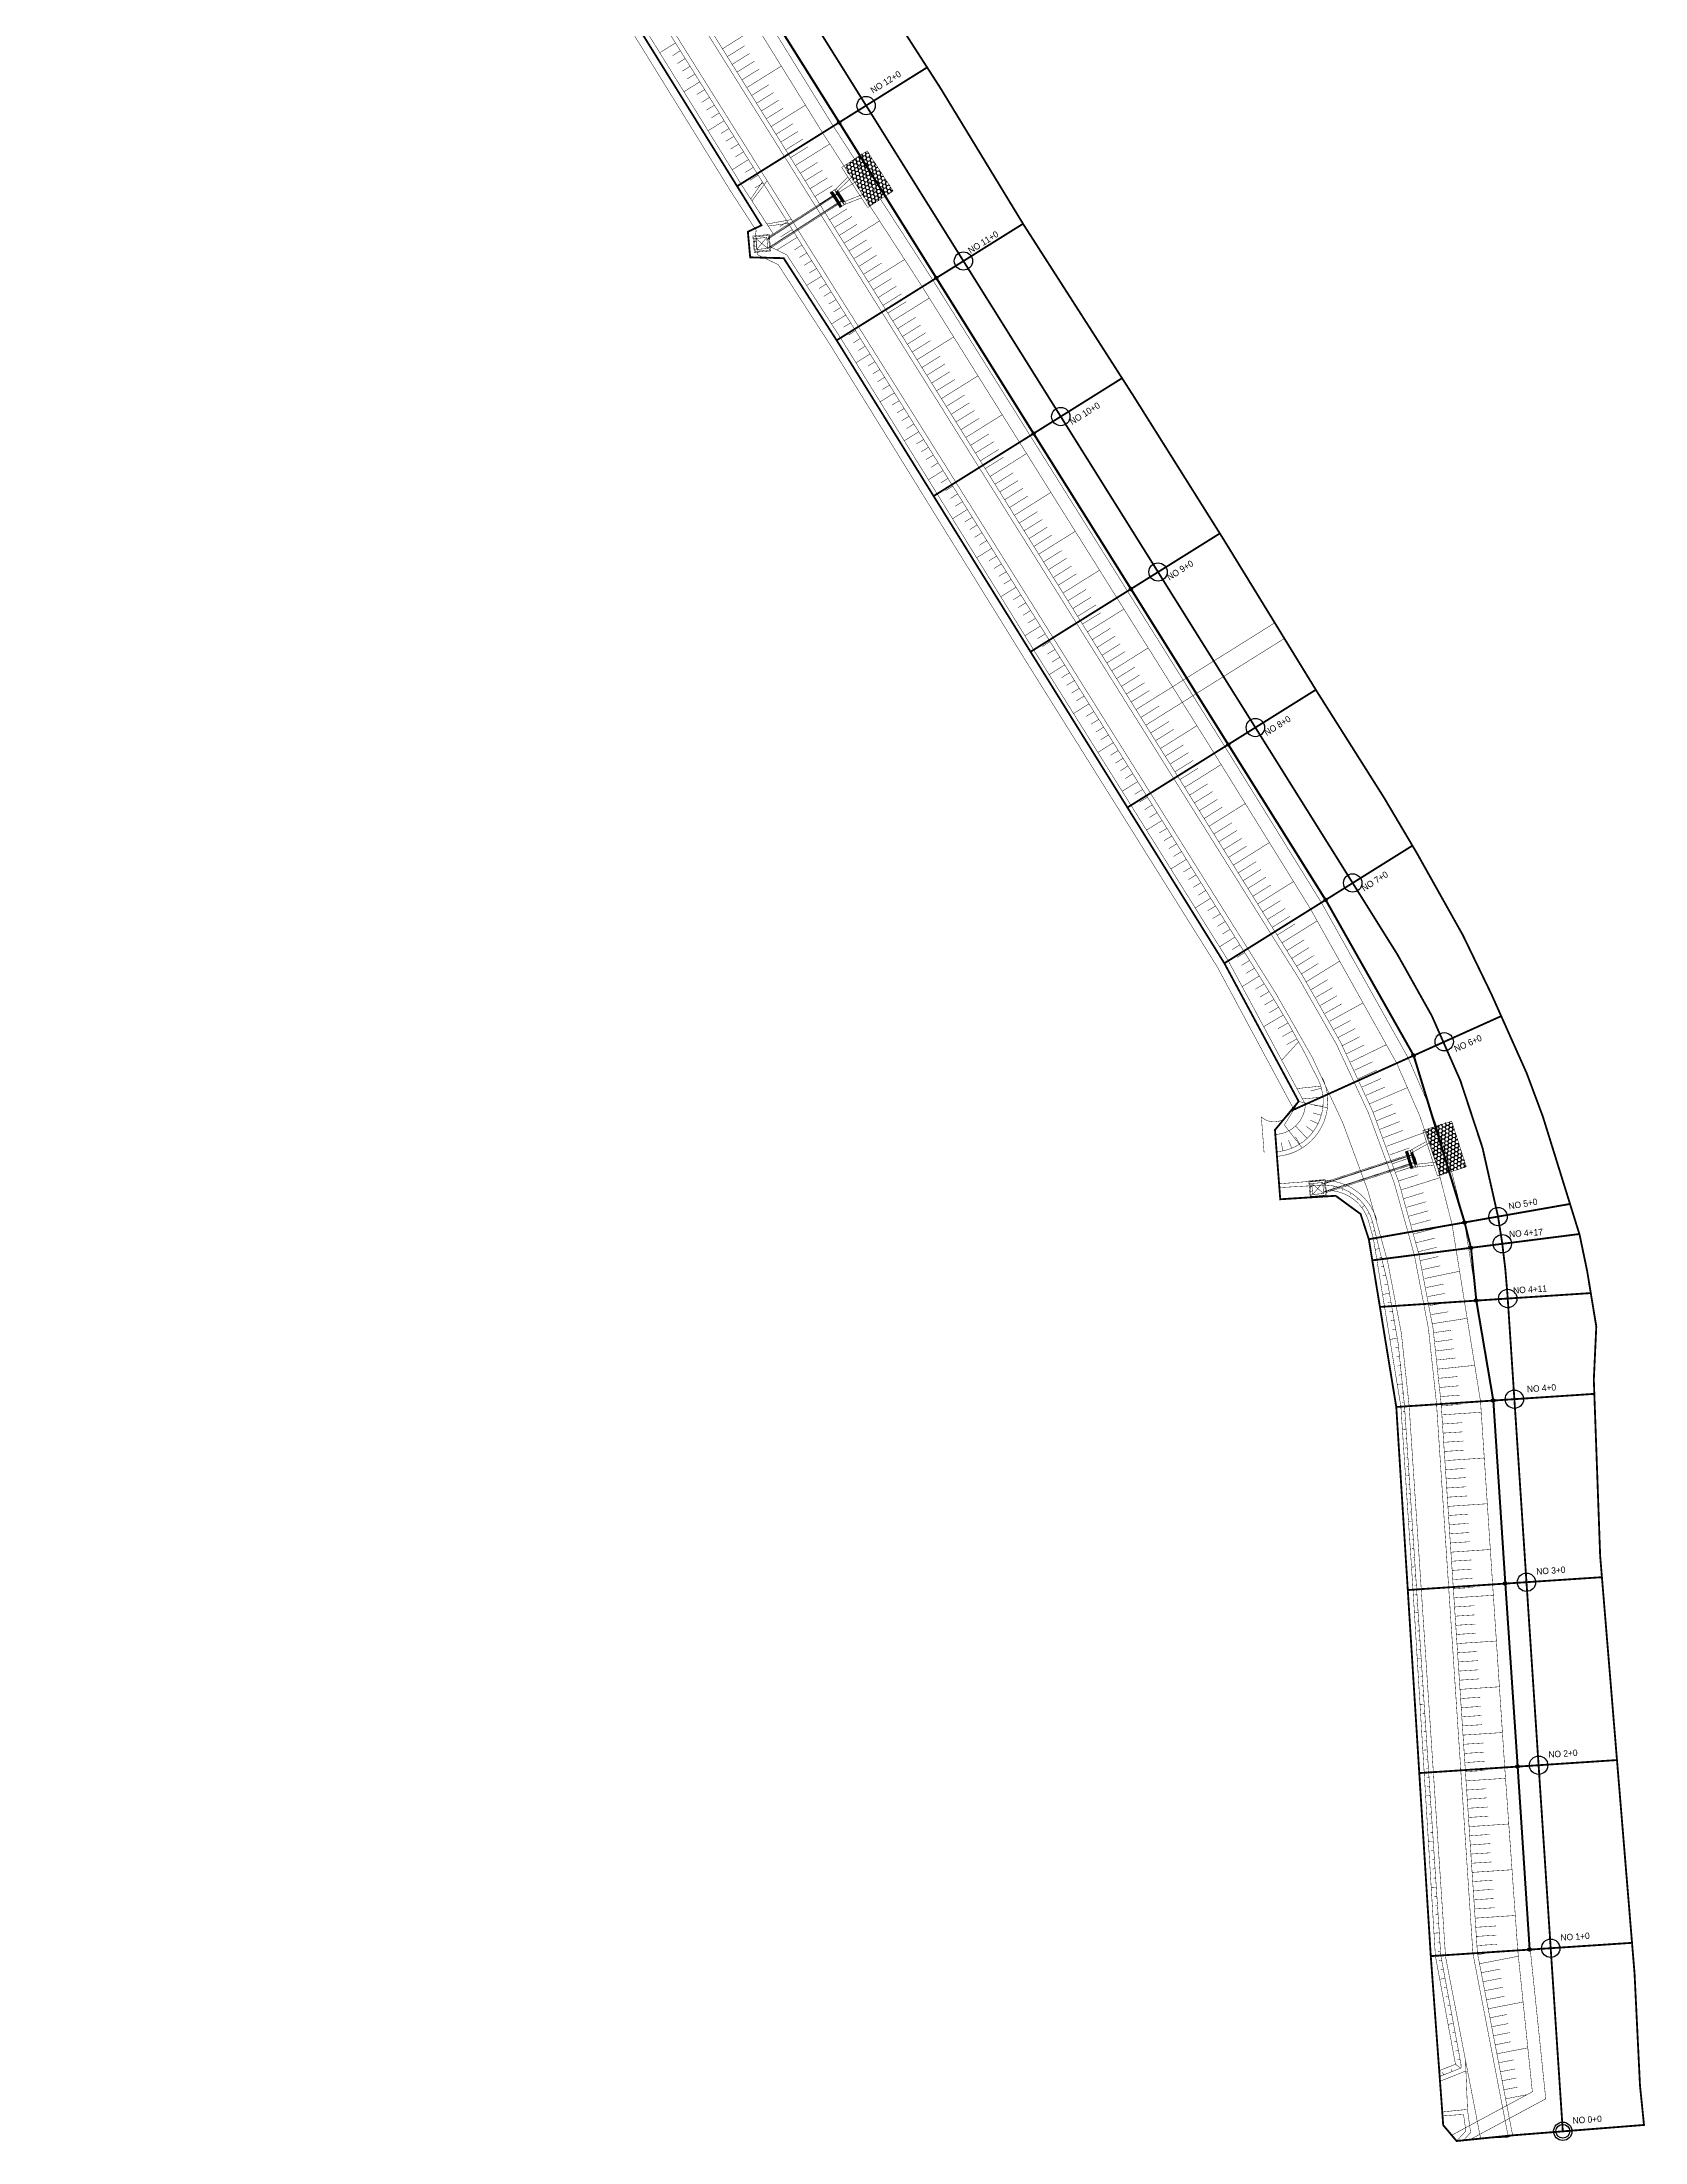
# Model space of a CAD drawing. Header units: millimetres. Extents: x -254 to 217267, y -7 to 401794.
# Drawn here: x 217091.9 to 217266.6, y 400835.2 to 401064.2 of the extents above; entities that cross this region are included whole.
import ezdxf
from ezdxf.enums import TextEntityAlignment as Align

# ---------------------------------------------------------------- set-up
doc = ezdxf.new("R2010")
doc.units = ezdxf.units.MM
doc.header["$PDMODE"] = 2
doc.header["$PDSIZE"] = 0.1
doc.linetypes.add('D_HIDDEN', pattern=[0.35, 0.2, -0.15])
doc.linetypes.add('HIDDEN', pattern=[9.525, 6.35, -3.175])
for name, color, linetype in [('#측점', 1, 'Continuous'), ('#측점라인', 1, 'Continuous'), ('0-DEGN-바닥보호공', 183, 'Continuous'), ('0-DEGN-제방상단', 1, 'Continuous'), ('0-DEGN-제방하단', 6, 'Continuous'), ('1-DEGN-배수계획', 4, 'Continuous'), ('1-블록기초 측점', 4, 'Continuous'), ('CC-DEGN-흄관', 3, 'Continuous'), ('CE-SLOP-FILL', 11, 'Continuous'), ('CS-CONC-MAJR', 5, 'Continuous')]:
    doc.layers.add(name, color=color, linetype=linetype)
doc.layers.add('0-DEGN-포장선', color=254, linetype='Continuous', true_color=0xccc5e2)
doc.styles.get("Standard").update_dxf_attribs({"font": ''})
doc.styles.get('Standard').set_extended_font_data('Dotum')

# ---------------------------------------------------------------- blocks, each defined once
blk = doc.blocks.new('lblock')
at = {"color": 3, "lineweight": 100}
for p, q in [((-1.24, 0.24), (-1.39, 0.24)), ((-1.24, 0.39), (-1.24, 0.09))]:
    blk.add_line(p, q, dxfattribs=at)
blk.add_circle((-1.24, 0.24), 0.15, dxfattribs=at)
blk = doc.blocks.new('leftblock')
at = {"lineweight": 100}
blk.add_blockref('lblock', (1.24, -0.24), dxfattribs=at)

msp = doc.modelspace()

# ---------------------------------------------------------------- hatches: boundary and pattern name
at = {"layer": '0-DEGN-바닥보호공', "transparency": 33554687}
h = msp.add_hatch(dxfattribs=at)
h.set_pattern_fill('HONEY', color=256, scale=2, angle=71.7643)
h.set_pattern_definition([(71.76430638, (-244565.09643, 267788.2597), (-0.08828531693, 0.42391709427), [0.25, -0.5]), (191.76430638, (-244565.09643, 267788.2597), (-0.32298031427, -0.28841587438), [0.25, -0.5]), (131.76430638, (-244565.09643, 267788.2597), (-0.4112656312, 0.13550121989), [-0.5, 0.25])])
h.paths.add_polyline_path([(217182.11, 401046.27), (217184.63, 401047.9), (217181.8, 401052.28), (217179.28, 401050.65)])
h = msp.add_hatch(dxfattribs=at)
h.set_pattern_fill('HONEY', color=256, scale=2, angle=56.6987)
h.set_pattern_definition([(56.698674183, (-263269.2416, 392282.63035), (0.02493595808, 0.432294110525), [0.25, -0.5]), (176.698674183, (-263269.2416, 392282.63035), (-0.38684566066, -0.1945518821), [0.25, -0.5]), (116.698674183, (-263269.2416, 392282.63035), (-0.36190970258, 0.23774222843), [-0.5, 0.25])])
h.paths.add_polyline_path([(217244.26, 400940.6), (217247.11, 400941.51), (217245.52, 400946.48), (217242.66, 400945.56)])
at = {"layer": 'CS-CONC-MAJR'}
h = msp.add_hatch(dxfattribs=at)
h.set_pattern_fill('ANSI31', color=161, scale=0.2, angle=77.8908)
h.set_pattern_definition([(122.8908, (217179.47155, 401046.510982), (-0.02099267, -0.013576), [])])
h.paths.add_polyline_path([(217177.99, 401047.88), (217177.82, 401047.77), (217178.42, 401046.85), (217178.88, 401046.13), (217179.05, 401046.24), (217178.59, 401046.96)])
h.paths.add_polyline_path([(217178.59, 401047.93), (217178.42, 401047.77), (217179.13, 401046.68), (217179.34, 401046.76)])
h = msp.add_hatch(dxfattribs=at)
h.set_pattern_fill('ANSI31', color=161, scale=0.2, angle=62.8252)
h.set_pattern_definition([(107.8252, (217241.769092, 400941.510095), (-0.02379987, -0.00765285), [])])
h.paths.add_polyline_path([(217240.7, 400943.21), (217240.51, 400943.15), (217240.84, 400942.11), (217241.1, 400941.3), (217241.29, 400941.36), (217241.03, 400942.17)])
h.paths.add_polyline_path([(217241.28, 400943.11), (217241.08, 400943), (217241.48, 400941.76), (217241.71, 400941.78)])

# ---------------------------------------------------------------- linework, layer by layer
at = {"layer": '#측점라인', "color": 2, "linetype": 'Continuous', "lineweight": 30, "const_width": 0.2, "flags": 128}
for points in [[(217250.57, 400936.08, 0.096633), (217239.59, 400964.68), (217128.65, 401142.01)], [(217252.35, 400916.17), (217251.6, 400927.53, 0.026935), (217250.57, 400936.08)]]:
    msp.add_lwpolyline(points, format="xyb", dxfattribs=at)
for points in [[(217169.18, 401091.21), (217189.8, 401059.12), (217198.83, 401044.28), (217210.77, 401025.66), (217220.62, 401009.98), (217230.83, 400993.33), (217238.18, 400981.7), (217241.73, 400975.7), (217246.73, 400966.78), (217249.84, 400960.35), (217253.7, 400951.7), (217255.46, 400946.97), (217259.46, 400934.1), (217260.28, 400930.16), (217261.28, 400924.09), (217261.01, 400918.29), (217261.7, 400899.1), (217265.45, 400853.54), (217266.04, 400841.36), (217266.48, 400837.03), (217252.16, 400835.9), (217250.89, 400835.77), (217246.05, 400835.28), (217244.59, 400837.01), (217244.41, 400839.54), (217244.41, 400839.54), (217244.41, 400839.54), (217244.41, 400839.54), (217243.24, 400855.41), (217239.48, 400915.3), (217236.49, 400933.59), (217235.59, 400936.36), (217232.87, 400938.35), (217226.83, 400937.97), (217226.3, 400944.92), (217226.26, 400945.54), (217228.84, 400948.64), (217220.73, 400963.72), (217178.48, 401031.63), (217172.7, 401040.59), (217169.05, 401040.68), (217168.8, 401043.47), (217170.28, 401044.17), (217111.92, 401137.98)], [(217167.62, 401048.43), (217188.34, 401061.39)], [(217178.48, 401031.63), (217198.79, 401044.34)], [(217189.05, 401014.65), (217209.58, 401027.5)], [(217199.61, 400997.67), (217220.25, 401010.58)], [(217210.18, 400980.69), (217230.71, 400993.53)], [(217220.74, 400963.71), (217241.24, 400976.53)], [(217227.98, 400947.6), (217250.91, 400957.94)], [(217236.48, 400933.61), (217258.42, 400937.46)], [(217236.86, 400931.31), (217259.44, 400934.18)], [(217237.69, 400926.23), (217260.68, 400927.74)], [(217239.48, 400915.32), (217261.06, 400916.75)], [(217257.63, 400836.33), (217252.35, 400916.17)], [(217240.73, 400895.36), (217261.9, 400896.76)], [(217241.98, 400875.4), (217263.54, 400876.82)], [(217243.24, 400855.44), (217265.18, 400856.89)]]:
    msp.add_lwpolyline(points, dxfattribs=at)
at = {"layer": '#측점라인', "color": 2, "linetype": 'Continuous', "lineweight": 30, "const_width": 0.05}
for points in [[(217152.8, 400920.61), (217152.8, 400920.61)], [(217256.88, 400836.29), (217258.38, 400836.39)]]:
    msp.add_lwpolyline(points, dxfattribs=at)
at = {"layer": '#측점라인', "color": 2, "linetype": 'Continuous', "lineweight": 30}
for centre in [(217181.69, 401057.23), (217192.3, 401040.28), (217202.91, 401023.32), (217213.51, 401006.37), (217224.12, 400989.41), (217234.73, 400972.46), (217244.7, 400955.14), (217250.57, 400936.08), (217251.03, 400933.12), (217251.63, 400927.15), (217252.35, 400916.17), (217253.67, 400896.21), (217254.99, 400876.26), (217256.31, 400856.3), (217257.63, 400836.34)]:
    msp.add_circle(centre, 1, dxfattribs=at)
at = {"layer": '#측점라인', "linetype": 'Continuous'}
msp.add_circle((217257.63, 400836.34), 0.75, dxfattribs=at)
at = {"lineweight": 50}
msp.add_lwpolyline([(217115.94, 401157.65), (217121.99, 401146.1), (217125.7, 401140.16), (217136.31, 401123.21), (217146.92, 401106.25), (217157.52, 401089.3), (217168.13, 401072.34), (217178.74, 401055.39), (217189.34, 401038.44), (217199.95, 401021.48), (217210.56, 401004.52), (217221.17, 400987.57), (217231.78, 400970.61), (217241.36, 400953.64), (217246.92, 400935.44), (217247.61, 400932.68), (217248.18, 400926.92), (217250.04, 400916.02), (217251.35, 400896.06), (217252.68, 400876.1), (217254, 400856.15)], dxfattribs=at)
at = {"layer": '0-DEGN-바닥보호공', "transparency": 33554687, "const_width": 0.05}
for points in [[(217182.11, 401046.27), (217184.63, 401047.9), (217181.8, 401052.28), (217179.28, 401050.65)], [(217244.26, 400940.6), (217247.11, 400941.51), (217245.52, 400946.48), (217242.66, 400945.56)]]:
    msp.add_lwpolyline(points, close=True, dxfattribs=at)
at = {"layer": '0-DEGN-제방상단', "color": 3, "ltscale": 0.1, "const_width": 0.05}
for points in [[(217099.97, 401175.15), (217107.79, 401156.94, 0.038414), (217109.18, 401154.29), (217229.35, 400962.2, -0.123891), (217244.36, 400915.75), (217248.32, 400855.8), (217252.16, 400835.9)], [(217091.88, 401171.95, -0.371621), (217098.34, 401168.81), (217104.11, 401155.36, 0.04194), (217106.01, 401151.81), (217225.96, 400960.07, -0.02693), (217230.96, 400951.03, -0.529054), (217226.43, 400943.15)], [(217226.73, 400939.24), (217231.18, 400939.5, -0.356059), (217236.89, 400935.52, -0.053105), (217240.37, 400915.49), (217244.33, 400855.51), (217246.53, 400843.66), (217246.55, 400843.25), (217244.21, 400842.32), (217244.25, 400841.8)]]:
    msp.add_lwpolyline(points, format="xyb", dxfattribs=at)
for points in [[(217169.11, 401047.04), (217170.39, 401048.91)], [(217173.21, 401044.39), (217171.02, 401044.09)], [(217228.84, 400955.16), (217226.99, 400953.13)], [(217228.65, 400950.04), (217231.25, 400950.31)], [(217244.47, 400838.45), (217244.52, 400838.02), (217246.81, 400838.18), (217247.06, 400836.37), (217246.07, 400835.3)]]:
    msp.add_lwpolyline(points, dxfattribs=at)
at = {"layer": '0-DEGN-제방상단', "color": 3, "linetype": 'Continuous', "const_width": 0.05}
for points in [[(217226.43, 400943.15), (217226.73, 400939.24)], [(217246.07, 400835.3), (217246.8, 400835.35), (217252.16, 400835.9)]]:
    msp.add_lwpolyline(points, dxfattribs=at)
at = {"layer": '0-DEGN-제방하단', "linetype": 'Continuous', "lineweight": 30, "const_width": 0.05}
for points in [[(217100.71, 401173.42), (217102.02, 401173.98, -0.30528), (217107.81, 401170.98), (217111.4, 401161.79), (217114.3, 401156.6), (217125.31, 401139.94), (217136.01, 401123.03), (217146.71, 401106.12), (217157.15, 401089.05), (217167.59, 401071.99), (217178.1, 401055), (217188.96, 401038.2), (217199.57, 401021.24), (217210.18, 401004.28), (217220.79, 400987.33), (217231.33, 400970.29), (217240.74, 400953.44, -0.061936), (217246.91, 400935.45), (217250.02, 400916.08), (217251.35, 400896.06), (217252.66, 400876.11), (217254.08, 400856.18), (217255.77, 400839.88), (217247.51, 400835.43)], [(217101.25, 401172.16), (217102.37, 401172.64, -0.288861), (217106.56, 401170.4), (217110.16, 401161.2), (217113.13, 401155.89), (217124.16, 401139.2), (217134.85, 401122.3), (217145.54, 401105.4), (217155.98, 401088.33), (217166.42, 401071.27), (217176.94, 401054.26), (217187.81, 401037.47), (217198.41, 401020.51), (217209.02, 401003.56), (217219.63, 400986.6), (217230.15, 400969.59), (217239.52, 400952.81, -0.061704), (217245.56, 400935.2), (217248.66, 400915.93), (217249.98, 400895.97), (217251.3, 400876.01), (217252.72, 400856.06), (217254.31, 400840.65), (217245.52, 400835.91)], [(217225.07, 400943.05), (217224.77, 400946.95, 0.582944), (217228.16, 400948.05), (217219.98, 400963.28), (217209.4, 400980.2), (217198.79, 400997.16), (217188.26, 401014.17), (217177.75, 401031.17), (217172.11, 401039.88), (217169.85, 401040.97), (217169.63, 401043.44), (217169.75, 401043.54), (217166.88, 401047.96), (217156.36, 401064.98)], [(217226.43, 400943.15), (217226.29, 400945.04, 0.391217), (217229.57, 400948.32), (217221.17, 400963.97), (217210.56, 400980.93), (217199.95, 400997.88), (217189.43, 401014.89), (217178.9, 401031.9), (217173.05, 401040.95), (217171.15, 401041.87), (217171.06, 401042.85), (217171.55, 401043.26), (217168.04, 401048.7), (217157.52, 401065.7)], [(217244.21, 400842.32), (217244.26, 400842.99), (217245.93, 400843.65), (217243.74, 400855.47), (217242.52, 400875.43), (217241.3, 400895.4), (217239.98, 400915.35), (217236.98, 400933.69, 0.003829), (217236.5, 400935.41, 0.351554), (217231.84, 400938.93), (217231.78, 400939.51)]]:
    msp.add_lwpolyline(points, format="xyb", dxfattribs=at)
at = {"layer": '0-DEGN-포장선', "const_width": 0.05, "flags": 128}
for points in [[(217099.58, 401174.79), (217107.33, 401156.74, 0.038414), (217108.75, 401154.02), (217228.93, 400961.93, -0.123891), (217243.86, 400915.72), (217247.83, 400855.74), (217251.69, 400835.69)], [(217096.7, 401173.89), (217104.57, 401155.56, 0.038414), (217106.21, 401152.43), (217226.39, 400960.34, -0.123891), (217240.87, 400915.52), (217244.85, 400855.36), (217248.67, 400835.54)], [(217231.41, 400951.25, -0.529054), (217226.47, 400942.65)], [(217226.7, 400939.66), (217231.15, 400940, -0.356059), (217237.37, 400935.66)]]:
    msp.add_lwpolyline(points, format="xyb", dxfattribs=at)
for points in [[(217173.55, 401044.8), (217170.88, 401044.31), (217169.25, 401046.83), (217170.9, 401049.04)], [(217231.98, 400947.94), (217228.84, 400948.63), (217227.28, 400946.07), (217229.21, 400943.57)], [(217247.07, 400842.92), (217244.25, 400841.8), (217244.47, 400838.45), (217247.24, 400838.73), (217247.25, 400838.62), (217247.58, 400836.21), (217246.8, 400835.35)], [(217246.82, 400842.82), (217244.25, 400841.8), (217244.47, 400838.45), (217246.99, 400838.7)], [(217247.02, 400844.1), (217247.07, 400842.92)], [(217247.24, 400838.73), (217247.07, 400842.92)]]:
    msp.add_lwpolyline(points, dxfattribs=at)
at = {"layer": '0-DEGN-포장선', "linetype": 'Continuous', "const_width": 0.05}
for points in [[(217226.7, 400939.66), (217226.47, 400942.65)], [(217226.7, 400939.66), (217226.47, 400942.65)], [(217251.69, 400835.69), (217248.67, 400835.54), (217246.8, 400835.35)], [(217251.93, 400835.78), (217251.68, 400835.73), (217248.42, 400835.51)]]:
    msp.add_lwpolyline(points, dxfattribs=at)
at = {"layer": '1-DEGN-배수계획', "linetype": 'D_HIDDEN', "const_width": 0.05}
for points in [[(217169.34, 401043.01), (217171.13, 401043.17), (217171.29, 401041.38), (217169.5, 401041.22)], [(217229.94, 400939.96), (217231.73, 400940.12), (217231.89, 400938.33), (217230.1, 400938.17)]]:
    msp.add_lwpolyline(points, close=True, dxfattribs=at)
at = {"layer": '1-DEGN-배수계획', "const_width": 0.05}
for points in [[(217169.45, 401042.92), (217171.04, 401043.06), (217171.18, 401041.47), (217169.59, 401041.33)], [(217169.66, 401042.74), (217170.86, 401042.85), (217170.97, 401041.65), (217169.77, 401041.54)], [(217230.05, 400939.87), (217231.64, 400940.01), (217231.78, 400938.42), (217230.19, 400938.28)], [(217230.26, 400939.69), (217231.46, 400939.79), (217231.56, 400938.6), (217230.37, 400938.49)]]:
    msp.add_lwpolyline(points, close=True, dxfattribs=at)
for points in [[(217169.66, 401042.74), (217169.46, 401042.72)], [(217169.69, 401042.44), (217169.49, 401042.42)], [(217169.74, 401041.84), (217169.55, 401041.82)], [(217169.77, 401041.54), (217169.57, 401041.52)], [(217169.66, 401042.74), (217170.97, 401041.65)], [(217170.86, 401042.85), (217169.77, 401041.54)], [(217230.26, 400939.69), (217230.06, 400939.67)], [(217230.29, 400939.39), (217230.09, 400939.37)], [(217230.34, 400938.79), (217230.14, 400938.77)], [(217230.37, 400938.49), (217230.17, 400938.48)], [(217230.26, 400939.69), (217231.56, 400938.6)], [(217231.46, 400939.79), (217230.37, 400938.49)]]:
    msp.add_lwpolyline(points, dxfattribs=at)
at = {"layer": '1-블록기초 측점'}
for p in [(217178.74, 401055.39), (217189.35, 401038.43), (217199.95, 401021.48), (217210.56, 401004.52), (217221.17, 400987.57), (217231.78, 400970.61), (217241.36, 400953.64), (217246.92, 400935.44), (217247.61, 400932.68), (217248.18, 400926.92), (217250.04, 400916.02), (217250.04, 400916.02), (217251.36, 400896.06), (217252.68, 400876.1), (217254, 400856.15)]:
    msp.add_point(p, dxfattribs=at)
at = {"layer": 'CC-DEGN-흄관', "ltscale": 0.5, "const_width": 0.05}
for points in [[(217178.71, 401047.74), (217170.87, 401042.67)], [(217179.22, 401046.95), (217170.99, 401041.63)], [(217178.05, 401047.42), (217171.05, 401042.9)], [(217178.66, 401046.47), (217171.17, 401041.63)], [(217241.14, 400942.82), (217231.47, 400939.67)], [(217241.42, 400941.93), (217231.57, 400938.73)], [(217240.63, 400942.76), (217231.75, 400939.87)], [(217240.98, 400941.68), (217231.86, 400938.71)]]:
    msp.add_lwpolyline(points, dxfattribs=at)
at = {"layer": 'CC-DEGN-흄관', "linetype": 'D_HIDDEN', "ltscale": 0.2, "const_width": 0.05}
for points in [[(217178.75, 401047.68), (217170.88, 401042.59)], [(217179.18, 401047.01), (217170.96, 401041.69)], [(217241.16, 400942.76), (217231.48, 400939.61)], [(217241.4, 400942), (217231.55, 400938.79)]]:
    msp.add_lwpolyline(points, dxfattribs=at)
at = {"layer": 'CE-SLOP-FILL', "linetype": 'Continuous', "const_width": 0.05}
for points in [[(217166.03, 401063.42), (217169.81, 401065.79)], [(217160.91, 401064.06), (217159.2, 401062.99)], [(217161.44, 401063.21), (217160.58, 401062.67)], [(217161.97, 401062.36), (217161.11, 401061.82)], [(217166.56, 401062.57), (217168.45, 401063.75)], [(217167.09, 401061.72), (217168.98, 401062.91)], [(217167.62, 401060.88), (217169.5, 401062.06)], [(217162.5, 401061.51), (217161.64, 401060.98)], [(217163.56, 401059.82), (217161.83, 401058.74)], [(217163.03, 401060.67), (217162.17, 401060.13)], [(217168.15, 401060.03), (217170.03, 401061.21)], [(217168.68, 401059.18), (217172.44, 401061.54)], [(217164.09, 401058.97), (217163.22, 401058.43)], [(217164.62, 401058.12), (217163.75, 401057.58)], [(217169.21, 401058.33), (217171.09, 401059.51)], [(217169.74, 401057.48), (217171.62, 401058.66)], [(217170.27, 401056.64), (217172.15, 401057.81)], [(217165.15, 401057.27), (217164.28, 401056.73)], [(217166.21, 401055.58), (217164.46, 401054.48)], [(217165.68, 401056.43), (217164.81, 401055.88)], [(217170.8, 401055.79), (217172.67, 401056.96)], [(217171.33, 401054.94), (217175.08, 401057.28)], [(217171.86, 401054.09), (217173.73, 401055.26)], [(217166.74, 401054.73), (217165.87, 401054.18)], [(217167.27, 401053.88), (217166.39, 401053.33)], [(217167.8, 401053.04), (217166.92, 401052.48)], [(217172.39, 401053.25), (217174.26, 401054.41)], [(217172.92, 401052.4), (217174.79, 401053.57)], [(217173.98, 401050.7), (217177.73, 401053.05)], [(217168.86, 401051.34), (217167.09, 401050.23)], [(217168.33, 401052.19), (217167.45, 401051.64)], [(217173.45, 401051.55), (217175.32, 401052.72)], [(217174.51, 401049.86), (217176.39, 401051.03)], [(217169.39, 401050.49), (217168.51, 401049.94)], [(217169.93, 401049.65), (217169.04, 401049.09)], [(217170.46, 401048.8), (217169.57, 401048.25)], [(217175.04, 401049.01), (217176.93, 401050.19)], [(217175.57, 401048.16), (217177.47, 401049.34)], [(217176.1, 401047.31), (217178, 401048.5)], [(217176.63, 401046.46), (217180.45, 401048.85)], [(217177.16, 401045.62), (217179.08, 401046.81)], [(217177.69, 401044.77), (217179.61, 401045.97)], [(217173.11, 401044.56), (217172.26, 401044.03)], [(217173.64, 401043.71), (217172.38, 401042.92)], [(217178.22, 401043.92), (217180.15, 401045.13)], [(217178.76, 401043.07), (217180.69, 401044.28)], [(217179.29, 401042.23), (217183.16, 401044.65)], [(217174.17, 401042.86), (217171.95, 401041.48)], [(217174.7, 401042.02), (217173.86, 401041.49)], [(217179.82, 401041.38), (217181.76, 401042.59)], [(217180.35, 401040.53), (217182.3, 401041.75)], [(217175.23, 401041.17), (217174.4, 401040.65)], [(217175.76, 401040.32), (217174.94, 401039.81)], [(217176.29, 401039.47), (217175.48, 401038.96)], [(217180.88, 401039.68), (217182.83, 401040.91)], [(217181.41, 401038.83), (217183.37, 401040.06)], [(217181.94, 401037.99), (217185.88, 401040.45)], [(217176.82, 401038.62), (217175.21, 401037.62)], [(217177.35, 401037.78), (217176.55, 401037.28)], [(217177.88, 401036.93), (217177.09, 401036.43)], [(217182.47, 401037.14), (217184.44, 401038.37)], [(217183, 401036.29), (217184.98, 401037.53)], [(217178.41, 401036.08), (217177.62, 401035.59)], [(217178.94, 401035.23), (217178.16, 401034.74)], [(217183.53, 401035.44), (217185.52, 401036.69)], [(217184.06, 401034.6), (217186.05, 401035.84)], [(217184.59, 401033.75), (217188.57, 401036.24)], [(217179.47, 401034.39), (217177.92, 401033.42)], [(217180, 401033.54), (217179.23, 401033.06)], [(217180.53, 401032.69), (217179.77, 401032.21)], [(217185.12, 401032.9), (217187.11, 401034.15)], [(217185.65, 401032.05), (217187.64, 401033.3)], [(217186.18, 401031.2), (217188.17, 401032.45)], [(217181.06, 401031.84), (217180.3, 401031.36)], [(217182.12, 401030.15), (217180.58, 401029.18)], [(217181.59, 401030.99), (217180.83, 401030.51)], [(217186.71, 401030.36), (217188.7, 401031.6)], [(217187.24, 401029.51), (217191.23, 401032)], [(217182.65, 401029.3), (217181.88, 401028.82)], [(217183.18, 401028.45), (217182.41, 401027.97)], [(217187.77, 401028.66), (217189.76, 401029.91)], [(217188.3, 401027.81), (217190.29, 401029.06)], [(217188.83, 401026.97), (217190.82, 401028.21)], [(217189.89, 401025.27), (217193.88, 401027.76)], [(217183.72, 401027.6), (217182.94, 401027.12)], [(217184.78, 401025.91), (217183.22, 401024.93)], [(217184.25, 401026.76), (217183.47, 401026.27)], [(217189.36, 401026.12), (217191.36, 401027.36)], [(217190.42, 401024.42), (217192.42, 401025.67)], [(217185.31, 401025.06), (217184.52, 401024.57)], [(217185.84, 401024.21), (217185.05, 401023.72)], [(217186.37, 401023.36), (217185.58, 401022.87)], [(217190.95, 401023.57), (217192.95, 401024.82)], [(217191.48, 401022.73), (217193.48, 401023.97)], [(217192.01, 401021.88), (217194.01, 401023.13)], [(217192.55, 401021.03), (217196.53, 401023.52)], [(217187.43, 401021.67), (217185.85, 401020.68)], [(217186.9, 401022.52), (217186.11, 401022.02)], [(217187.96, 401020.82), (217187.17, 401020.33)], [(217193.08, 401020.18), (217195.07, 401021.43)], [(217188.49, 401019.97), (217187.69, 401019.48)], [(217189.02, 401019.13), (217188.22, 401018.63)], [(217193.61, 401019.34), (217195.6, 401020.58)], [(217194.14, 401018.49), (217196.13, 401019.73)], [(217194.67, 401017.64), (217196.66, 401018.89)], [(217195.2, 401016.79), (217199.18, 401019.29)], [(217190.08, 401017.43), (217188.48, 401016.43)], [(217189.55, 401018.28), (217188.75, 401017.78)], [(217190.61, 401016.58), (217189.81, 401016.08)], [(217195.73, 401015.94), (217197.72, 401017.19)], [(217196.26, 401015.1), (217198.25, 401016.34)], [(217191.14, 401015.73), (217190.33, 401015.23)], [(217191.67, 401014.89), (217190.86, 401014.38)], [(217192.2, 401014.04), (217191.39, 401013.53)], [(217196.79, 401014.25), (217198.78, 401015.5)], [(217197.32, 401013.4), (217199.31, 401014.65)], [(217197.85, 401012.55), (217201.83, 401015.05)], [(217192.73, 401013.19), (217191.11, 401012.18)], [(217193.26, 401012.34), (217192.45, 401011.83)], [(217198.38, 401011.71), (217200.37, 401012.95)], [(217198.91, 401010.86), (217200.9, 401012.1)], [(217193.79, 401011.5), (217192.98, 401010.99)], [(217194.32, 401010.65), (217193.5, 401010.14)], [(217194.85, 401009.8), (217194.03, 401009.29)], [(217199.44, 401010.01), (217201.43, 401011.26)], [(217199.97, 401009.16), (217201.96, 401010.41)], [(217200.5, 401008.31), (217204.49, 401010.81)], [(217195.38, 401008.95), (217193.74, 401007.92)], [(217195.91, 401008.11), (217195.09, 401007.59)], [(217196.44, 401007.26), (217195.62, 401006.74)], [(217201.03, 401007.47), (217203.02, 401008.71)], [(217201.56, 401006.62), (217203.55, 401007.87)], [(217196.97, 401006.41), (217196.15, 401005.89)], [(217197.51, 401005.56), (217196.67, 401005.04)], [(217202.09, 401005.77), (217204.08, 401007.02)], [(217202.62, 401004.92), (217204.61, 401006.17)], [(217203.15, 401004.08), (217207.14, 401006.57)], [(217198.04, 401004.71), (217196.37, 401003.67)], [(217198.57, 401003.87), (217197.73, 401003.34)], [(217199.1, 401003.02), (217198.26, 401002.49)], [(217203.68, 401003.23), (217205.68, 401004.47)], [(217204.21, 401002.38), (217206.21, 401003.63)], [(217204.74, 401001.53), (217206.74, 401002.78)], [(217199.63, 401002.17), (217198.79, 401001.65)], [(217200.69, 401000.48), (217199, 400999.42)], [(217200.16, 401001.32), (217199.32, 401000.8)], [(217205.27, 401000.69), (217207.27, 401001.93)], [(217205.8, 400999.84), (217209.79, 401002.33)], [(217206.34, 400998.99), (217208.33, 401000.24)], [(217211.11, 400991.36), (217226.24, 401000.83)], [(217201.22, 400999.63), (217200.37, 400999.1)], [(217201.75, 400998.78), (217200.9, 400998.25)], [(217202.28, 400997.93), (217201.43, 400997.4)], [(217206.87, 400998.14), (217208.86, 400999.39)], [(217207.4, 400997.29), (217209.39, 400998.54)], [(217208.46, 400995.6), (217212.44, 400998.09)], [(217212.17, 400989.66), (217227.28, 400999.12)], [(217203.34, 400996.24), (217201.64, 400995.18)], [(217202.81, 400997.08), (217201.96, 400996.55)], [(217207.93, 400996.45), (217209.92, 400997.69)], [(217208.99, 400994.75), (217210.98, 400996)], [(217203.87, 400995.39), (217203.02, 400994.86)], [(217204.4, 400994.54), (217203.55, 400994.01)], [(217204.93, 400993.69), (217204.08, 400993.16)], [(217209.52, 400993.9), (217211.51, 400995.15)], [(217210.05, 400993.06), (217212.04, 400994.3)], [(217210.58, 400992.21), (217212.57, 400993.45)], [(217205.99, 400992), (217204.3, 400990.94)], [(217205.46, 400992.85), (217204.61, 400992.32)], [(217206.52, 400991.15), (217205.67, 400990.62)], [(217211.64, 400990.51), (217213.63, 400991.76)], [(217207.05, 400990.3), (217206.2, 400989.77)], [(217207.58, 400989.45), (217206.73, 400988.92)], [(217212.7, 400988.82), (217214.69, 400990.06)], [(217213.23, 400987.97), (217215.22, 400989.22)], [(217213.76, 400987.12), (217217.75, 400989.61)], [(217208.64, 400987.76), (217206.95, 400986.7)], [(217208.11, 400988.61), (217207.27, 400988.08)], [(217209.17, 400986.91), (217208.33, 400986.38)], [(217214.29, 400986.27), (217216.28, 400987.52)], [(217214.82, 400985.43), (217216.81, 400986.67)], [(217209.7, 400986.06), (217208.86, 400985.53)], [(217210.23, 400985.22), (217209.39, 400984.69)], [(217210.76, 400984.37), (217209.92, 400983.84)], [(217215.35, 400984.58), (217217.34, 400985.82)], [(217215.88, 400983.73), (217217.87, 400984.98)], [(217216.41, 400982.88), (217220.39, 400985.37)], [(217211.3, 400983.52), (217209.6, 400982.46)], [(217211.83, 400982.67), (217210.98, 400982.14)], [(217216.94, 400982.03), (217218.93, 400983.28)], [(217217.47, 400981.19), (217219.46, 400982.43)], [(217212.36, 400981.82), (217211.51, 400981.29)], [(217212.89, 400980.98), (217212.04, 400980.45)], [(217213.42, 400980.13), (217212.57, 400979.6)], [(217218, 400980.34), (217219.99, 400981.58)], [(217218.53, 400979.49), (217220.51, 400980.73)], [(217219.06, 400978.64), (217223.02, 400981.12)], [(217213.95, 400979.28), (217212.25, 400978.22)], [(217214.48, 400978.43), (217213.63, 400977.9)], [(217215.01, 400977.59), (217214.16, 400977.06)], [(217219.59, 400977.8), (217221.57, 400979.03)], [(217220.13, 400976.95), (217222.1, 400978.18)], [(217220.66, 400976.1), (217222.63, 400977.33)], [(217215.54, 400976.74), (217214.69, 400976.21)], [(217216.6, 400975.04), (217214.9, 400973.98)], [(217216.07, 400975.89), (217215.22, 400975.36)], [(217221.19, 400975.25), (217223.16, 400976.48)], [(217221.72, 400974.4), (217225.65, 400976.87)], [(217217.13, 400974.19), (217216.28, 400973.66)], [(217217.66, 400973.35), (217216.81, 400972.82)], [(217222.25, 400973.56), (217224.21, 400974.79)], [(217222.78, 400972.71), (217224.74, 400973.94)], [(217223.31, 400971.86), (217225.27, 400973.09)], [(217218.19, 400972.5), (217217.34, 400971.97)], [(217219.25, 400970.8), (217217.56, 400969.74)], [(217218.72, 400971.65), (217217.87, 400971.12)], [(217223.84, 400971.01), (217225.8, 400972.24)], [(217224.37, 400970.17), (217228.28, 400972.62)], [(217224.9, 400969.32), (217226.85, 400970.54)], [(217219.78, 400969.96), (217218.93, 400969.43)], [(217220.31, 400969.11), (217219.46, 400968.58)], [(217220.84, 400968.26), (217219.99, 400967.73)], [(217225.43, 400968.47), (217227.38, 400969.69)], [(217225.96, 400967.62), (217227.91, 400968.84)], [(217227.02, 400965.93), (217230.86, 400968.33)], [(217221.9, 400966.56), (217220.21, 400965.5)], [(217221.37, 400967.41), (217220.52, 400966.88)], [(217226.49, 400966.77), (217228.43, 400967.99)], [(217227.55, 400965.08), (217229.45, 400966.27)], [(217222.43, 400965.72), (217221.59, 400965.19)], [(217222.96, 400964.87), (217222.11, 400964.34)], [(217223.49, 400964.02), (217222.61, 400963.47)], [(217228.08, 400964.23), (217229.96, 400965.41)], [(217228.61, 400963.38), (217230.47, 400964.54)], [(217229.14, 400962.54), (217230.98, 400963.68)], [(217229.67, 400961.69), (217233.31, 400963.94)], [(217224.55, 400962.33), (217222.68, 400961.15)], [(217224.02, 400963.17), (217223.12, 400962.61)], [(217225.09, 400961.48), (217224.12, 400960.87)], [(217230.19, 400960.83), (217232.01, 400961.93)], [(217225.62, 400960.63), (217224.62, 400960.01)], [(217226.15, 400959.78), (217225.12, 400959.15)], [(217230.7, 400959.98), (217232.52, 400961.04)], [(217231.21, 400959.11), (217233.02, 400960.16)], [(217231.7, 400958.24), (217233.52, 400959.27)], [(217232.19, 400957.37), (217235.85, 400959.38)], [(217227.18, 400958.07), (217225.02, 400956.79)], [(217226.67, 400958.93), (217225.61, 400958.29)], [(217227.69, 400957.21), (217226.59, 400956.57)], [(217232.67, 400956.49), (217234.51, 400957.48)], [(217228.18, 400956.34), (217227.06, 400955.71)], [(217228.67, 400955.47), (217227.54, 400954.84)], [(217233.14, 400955.61), (217235, 400956.59)], [(217233.6, 400954.72), (217235.49, 400955.69)], [(217234.05, 400953.83), (217235.97, 400954.79)], [(217234.49, 400952.93), (217238.4, 400954.83)], [(217234.92, 400952.03), (217236.91, 400952.97)], [(217231.32, 400950.09), (217230.14, 400949.77)], [(217235.35, 400951.12), (217237.38, 400952.06)], [(217235.76, 400950.21), (217237.82, 400951.14)], [(217236.17, 400949.3), (217238.25, 400950.21)], [(217236.57, 400948.38), (217240.75, 400950.17)], [(217231.49, 400949.11), (217229.25, 400948.91)], [(217231.49, 400948.11), (217230.53, 400948.2)], [(217236.95, 400947.46), (217239.06, 400948.33)], [(217229.76, 400944.6), (217228.49, 400945.96)], [(217230.43, 400945.35), (217229.68, 400945.9)], [(217230.95, 400946.2), (217230.1, 400946.61)], [(217231.31, 400947.13), (217230.39, 400947.39)], [(217237.33, 400946.53), (217239.45, 400947.39)], [(217237.7, 400945.6), (217239.83, 400946.44)], [(217238.06, 400944.67), (217240.2, 400945.48)], [(217238.41, 400943.74), (217242.69, 400945.31)], [(217227.12, 400943.25), (217226.93, 400944.17)], [(217228.08, 400943.54), (217227.73, 400944.4)], [(217228.97, 400943.99), (217228.47, 400944.78)], [(217238.75, 400942.8), (217240.9, 400943.56)], [(217239.08, 400941.85), (217241.23, 400942.59)], [(217239.41, 400940.91), (217241.55, 400941.62)], [(217239.72, 400939.96), (217241.86, 400940.65)], [(217232.71, 400939.4), (217232.66, 400939.15)], [(217233.67, 400939.11), (217233.58, 400938.9)], [(217234.56, 400938.65), (217234.44, 400938.48)], [(217240.02, 400939), (217244.29, 400940.34)], [(217240.32, 400938.05), (217242.44, 400938.69)], [(217235.34, 400938.04), (217235.21, 400937.9)], [(217236.01, 400937.3), (217235.71, 400937.07)], [(217236.53, 400936.44), (217236.36, 400936.36)], [(217240.6, 400937.09), (217242.72, 400937.7)], [(217240.87, 400936.13), (217242.98, 400936.72)], [(217236.89, 400935.51), (217236.7, 400935.46)], [(217237.16, 400934.55), (217236.97, 400934.5)], [(217241.14, 400935.16), (217243.23, 400935.73)], [(217241.39, 400934.19), (217245.55, 400935.27)], [(217237.67, 400932.62), (217237.17, 400932.49)], [(217237.42, 400933.58), (217237.22, 400933.53)], [(217237.91, 400931.64), (217237.62, 400931.58)], [(217241.64, 400933.23), (217243.68, 400933.73)], [(217241.88, 400932.25), (217243.88, 400932.73)], [(217242.1, 400931.28), (217244.07, 400931.73)], [(217238.14, 400930.67), (217237.82, 400930.6)], [(217238.36, 400929.7), (217238.01, 400929.62)], [(217242.32, 400930.3), (217244.27, 400930.72)], [(217242.52, 400929.32), (217246.38, 400930.12)], [(217238.76, 400927.74), (217237.98, 400927.58)], [(217238.57, 400928.72), (217238.19, 400928.64)], [(217242.72, 400928.34), (217244.63, 400928.72)], [(217242.91, 400927.36), (217244.81, 400927.71)], [(217238.95, 400926.75), (217238.55, 400926.68)], [(217239.13, 400925.77), (217238.71, 400925.7)], [(217239.3, 400924.79), (217238.88, 400924.72)], [(217243.08, 400926.38), (217244.98, 400926.71)], [(217243.25, 400925.39), (217245.14, 400925.7)], [(217243.41, 400924.4), (217247.2, 400924.99)], [(217239.6, 400922.81), (217238.78, 400922.69)], [(217239.46, 400923.8), (217239.04, 400923.73)], [(217243.56, 400923.42), (217245.46, 400923.69)], [(217243.69, 400922.42), (217245.61, 400922.68)], [(217239.74, 400921.82), (217239.34, 400921.76)], [(217239.87, 400920.83), (217239.48, 400920.78)], [(217243.82, 400921.43), (217245.76, 400921.67)], [(217243.94, 400920.44), (217245.9, 400920.66)], [(217240.19, 400917.84), (217239.58, 400917.79)], [(217239.98, 400919.83), (217239.62, 400919.79)], [(217240.09, 400918.84), (217239.75, 400918.8)], [(217244.05, 400919.45), (217248.03, 400919.86)], [(217244.15, 400918.45), (217246.17, 400918.64)], [(217240.27, 400916.85), (217240.01, 400916.83)], [(217240.35, 400915.85), (217240.12, 400915.83)], [(217244.23, 400917.45), (217246.3, 400917.63)], [(217244.31, 400916.46), (217246.42, 400916.61)], [(217244.38, 400915.46), (217246.53, 400915.6)], [(217240.41, 400914.85), (217240.21, 400914.84)], [(217240.48, 400913.85), (217240.28, 400913.84)], [(217244.45, 400914.46), (217248.74, 400914.75)], [(217244.51, 400913.46), (217246.66, 400913.61)], [(217240.54, 400912.86), (217240.14, 400912.83)], [(217240.61, 400911.86), (217240.41, 400911.85)], [(217240.68, 400910.86), (217240.48, 400910.85)], [(217244.58, 400912.47), (217246.72, 400912.61)], [(217244.64, 400911.47), (217246.79, 400911.61)], [(217240.74, 400909.86), (217240.54, 400909.85)], [(217240.81, 400908.86), (217240.61, 400908.85)], [(217244.71, 400910.47), (217246.86, 400910.61)], [(217244.78, 400909.47), (217249.07, 400909.76)], [(217244.84, 400908.48), (217246.99, 400908.62)], [(217240.87, 400907.87), (217240.47, 400907.84)], [(217240.94, 400906.87), (217240.74, 400906.86)], [(217244.91, 400907.48), (217247.05, 400907.62)], [(217244.97, 400906.48), (217247.12, 400906.62)], [(217241.01, 400905.87), (217240.81, 400905.86)], [(217241.07, 400904.87), (217240.87, 400904.86)], [(217245.04, 400905.48), (217247.19, 400905.62)], [(217245.11, 400904.48), (217249.4, 400904.77)], [(217241.2, 400902.88), (217240.8, 400902.85)], [(217241.14, 400903.88), (217240.94, 400903.86)], [(217241.27, 400901.88), (217241.07, 400901.87)], [(217245.17, 400903.49), (217247.32, 400903.63)], [(217245.24, 400902.49), (217247.38, 400902.63)], [(217241.34, 400900.88), (217241.14, 400900.87)], [(217241.4, 400899.88), (217241.2, 400899.87)], [(217245.3, 400901.49), (217247.45, 400901.63)], [(217245.37, 400900.49), (217247.52, 400900.63)], [(217245.44, 400899.49), (217249.73, 400899.78)], [(217241.53, 400897.89), (217241.13, 400897.86)], [(217241.47, 400898.89), (217241.27, 400898.87)], [(217245.5, 400898.5), (217247.65, 400898.64)], [(217245.57, 400897.5), (217247.71, 400897.64)], [(217241.6, 400896.89), (217241.4, 400896.88)], [(217241.67, 400895.89), (217241.47, 400895.88)], [(217241.73, 400894.9), (217241.53, 400894.88)], [(217245.63, 400896.5), (217247.78, 400896.64)], [(217245.7, 400895.5), (217247.84, 400895.65)], [(217241.86, 400892.9), (217241.45, 400892.87)], [(217241.8, 400893.9), (217241.59, 400893.88)], [(217245.77, 400894.51), (217250.06, 400894.79)], [(217245.83, 400893.51), (217247.98, 400893.65)], [(217245.9, 400892.51), (217248.04, 400892.65)], [(217241.93, 400891.9), (217241.72, 400891.89)], [(217241.99, 400890.9), (217241.78, 400890.89)], [(217245.96, 400891.51), (217248.11, 400891.65)], [(217246.03, 400890.51), (217248.17, 400890.66)], [(217242.06, 400889.91), (217241.85, 400889.89)], [(217242.13, 400888.91), (217241.91, 400888.89)], [(217246.1, 400889.52), (217250.39, 400889.8)], [(217246.16, 400888.52), (217248.31, 400888.66)], [(217242.19, 400887.91), (217241.76, 400887.88)], [(217242.26, 400886.91), (217242.04, 400886.9)], [(217242.32, 400885.91), (217242.1, 400885.9)], [(217246.23, 400887.52), (217248.37, 400887.66)], [(217246.29, 400886.52), (217248.44, 400886.66)], [(217246.36, 400885.53), (217248.5, 400885.67)], [(217242.39, 400884.92), (217242.16, 400884.9)], [(217242.46, 400883.92), (217242.23, 400883.9)], [(217246.43, 400884.53), (217250.72, 400884.81)], [(217246.49, 400883.53), (217248.64, 400883.67)], [(217242.52, 400882.92), (217242.06, 400882.89)], [(217242.59, 400881.92), (217242.36, 400881.91)], [(217246.56, 400882.53), (217248.7, 400882.67)], [(217246.62, 400881.53), (217248.77, 400881.68)], [(217242.65, 400880.93), (217242.42, 400880.91)], [(217242.72, 400879.93), (217242.48, 400879.91)], [(217242.79, 400878.93), (217242.55, 400878.91)], [(217246.69, 400880.54), (217248.83, 400880.68)], [(217246.75, 400879.54), (217251.05, 400879.82)], [(217242.85, 400877.93), (217242.37, 400877.9)], [(217242.92, 400876.93), (217242.67, 400876.92)], [(217246.82, 400878.54), (217248.97, 400878.68)], [(217246.89, 400877.54), (217249.03, 400877.68)], [(217246.95, 400876.54), (217249.1, 400876.69)], [(217242.98, 400875.94), (217242.74, 400875.92)], [(217243.05, 400874.94), (217242.8, 400874.92)], [(217247.02, 400875.55), (217249.16, 400875.69)], [(217247.08, 400874.55), (217251.38, 400874.83)], [(217243.18, 400872.94), (217242.67, 400872.91)], [(217243.12, 400873.94), (217242.86, 400873.92)], [(217243.25, 400871.95), (217242.99, 400871.93)], [(217247.15, 400873.55), (217249.3, 400873.69)], [(217247.22, 400872.55), (217249.37, 400872.7)], [(217243.31, 400870.95), (217243.05, 400870.93)], [(217243.38, 400869.95), (217243.12, 400869.93)], [(217247.28, 400871.56), (217249.44, 400871.7)], [(217247.35, 400870.56), (217249.51, 400870.7)], [(217247.41, 400869.56), (217251.74, 400869.85)], [(217243.51, 400867.95), (217242.98, 400867.92)], [(217243.45, 400868.95), (217243.18, 400868.93)], [(217247.48, 400868.56), (217249.64, 400868.71)], [(217247.55, 400867.56), (217249.71, 400867.71)], [(217243.58, 400866.96), (217243.31, 400866.94)], [(217243.64, 400865.96), (217243.37, 400865.94)], [(217247.61, 400866.57), (217249.78, 400866.71)], [(217247.68, 400865.57), (217249.85, 400865.71)], [(217243.84, 400862.97), (217243.28, 400862.93)], [(217243.71, 400864.96), (217243.43, 400864.94)], [(217243.78, 400863.96), (217243.5, 400863.94)], [(217247.74, 400864.57), (217252.09, 400864.86)], [(217247.81, 400863.57), (217249.99, 400863.72)], [(217243.91, 400861.97), (217243.62, 400861.95)], [(217243.97, 400860.97), (217243.69, 400860.95)], [(217247.88, 400862.58), (217250.06, 400862.72)], [(217247.94, 400861.58), (217250.12, 400861.72)], [(217248.01, 400860.58), (217250.19, 400860.72)], [(217244.04, 400859.97), (217243.75, 400859.95)], [(217244.11, 400858.97), (217243.81, 400858.95)], [(217248.07, 400859.58), (217252.45, 400859.87)], [(217248.14, 400858.58), (217250.33, 400858.73)], [(217244.17, 400857.98), (217243.58, 400857.94)], [(217244.24, 400856.98), (217243.94, 400856.96)], [(217244.3, 400855.98), (217244.01, 400855.96)], [(217248.21, 400857.59), (217250.4, 400857.73)], [(217248.27, 400856.59), (217250.47, 400856.73)], [(217248.36, 400855.59), (217250.53, 400856.01)], [(217244.43, 400854.99), (217244.14, 400854.94)], [(217244.61, 400854.01), (217244.32, 400853.95)], [(217248.55, 400854.61), (217252.79, 400855.43)], [(217248.74, 400853.63), (217250.82, 400854.03)], [(217244.8, 400853.02), (217244.21, 400852.91)], [(217244.98, 400852.04), (217244.69, 400851.99)], [(217248.93, 400852.65), (217250.96, 400853.04)], [(217249.12, 400851.67), (217251.11, 400852.05)], [(217245.16, 400851.06), (217244.87, 400851)], [(217245.34, 400850.07), (217245.05, 400850.02)], [(217245.53, 400849.09), (217245.23, 400849.04)], [(217249.31, 400850.68), (217251.25, 400851.06)], [(217249.5, 400849.7), (217253.3, 400850.44)], [(217249.69, 400848.72), (217251.55, 400849.08)], [(217245.71, 400848.11), (217245.12, 400848)], [(217245.89, 400847.12), (217245.6, 400847.07)], [(217249.88, 400847.74), (217251.69, 400848.09)], [(217250.07, 400846.76), (217251.84, 400847.1)], [(217246.07, 400846.14), (217245.78, 400846.09)], [(217246.26, 400845.16), (217245.96, 400845.1)], [(217250.26, 400845.77), (217251.99, 400846.11)], [(217250.45, 400844.79), (217253.82, 400845.44)], [(217244.63, 400842.49), (217244.52, 400842.77)], [(217245.56, 400842.86), (217245.45, 400843.14)], [(217246.49, 400843.23), (217245.93, 400843.65)], [(217246.44, 400844.17), (217246.15, 400844.12)], [(217250.64, 400843.81), (217252.28, 400844.13)], [(217250.83, 400842.83), (217252.42, 400843.14)], [(217251.01, 400841.85), (217252.57, 400842.15)], [(217251.2, 400840.87), (217252.72, 400841.16)], [(217251.39, 400839.88), (217253.73, 400840.33)]]:
    msp.add_lwpolyline(points, dxfattribs=at)
at = {"layer": 'CS-CONC-MAJR', "ltscale": 1000, "const_width": 0.05}
for points in [[(217179.03, 401050.49), (217179.28, 401050.65)], [(217182.11, 401046.27), (217179.28, 401050.65)], [(217178.26, 401048.02), (217179.71, 401049.44)], [(217179.87, 401049.18), (217179.03, 401050.49)], [(217177.82, 401047.77), (217178.44, 401048.16)], [(217178.88, 401046.13), (217177.82, 401047.77)], [(217179.05, 401046.24), (217177.99, 401047.88)], [(217179.3, 401046.4), (217178.24, 401048.04)], [(217179.34, 401046.42), (217178.28, 401048.06)], [(217179.49, 401046.53), (217178.44, 401048.16)], [(217178.88, 401046.13), (217179.49, 401046.53)], [(217179.13, 401046.68), (217181.3, 401047.53)], [(217179.29, 401046.42), (217181.18, 401047.16)], [(217181.86, 401046.11), (217181.01, 401047.42)], [(217181.86, 401046.11), (217182.11, 401046.27)], [(217242.37, 400945.47), (217242.66, 400945.56)], [(217242.85, 400943.98), (217242.37, 400945.47)], [(217244.26, 400940.6), (217242.66, 400945.56)], [(217240.51, 400943.15), (217241.2, 400943.37)], [(217241.1, 400941.3), (217240.51, 400943.15)], [(217241.29, 400941.36), (217240.7, 400943.21)], [(217240.99, 400943.29), (217242.76, 400944.27)], [(217241.58, 400941.45), (217240.98, 400943.31)], [(217241.61, 400941.46), (217241.02, 400943.32)], [(217241.79, 400941.52), (217241.2, 400943.37)], [(217241.1, 400941.3), (217241.79, 400941.52)], [(217241.48, 400941.76), (217243.8, 400942.02)], [(217241.57, 400941.47), (217243.59, 400941.7)], [(217243.97, 400940.5), (217243.49, 400941.99)], [(217243.97, 400940.5), (217244.26, 400940.6)]]:
    msp.add_lwpolyline(points, dxfattribs=at)
at = {"layer": 'CS-CONC-MAJR', "linetype": 'HIDDEN', "ltscale": 1000, "const_width": 0.05}
for points in [[(217178.42, 401047.77), (217180.09, 401049.39)], [(217179.87, 401049.18), (217181.01, 401047.42)], [(217241.08, 400943), (217243.12, 400944.13)], [(217242.85, 400943.98), (217243.49, 400941.99)]]:
    msp.add_lwpolyline(points, dxfattribs=at)

# ---------------------------------------------------------------- block references
at = {"layer": '#측점', "lineweight": 100}
for p in [(217178.74, 401055.39), (217189.34, 401038.44), (217199.95, 401021.48), (217210.56, 401004.52), (217221.17, 400987.57), (217231.78, 400970.61), (217241.36, 400953.64), (217246.92, 400935.44), (217247.61, 400932.68), (217248.18, 400926.92), (217250.04, 400916.02), (217251.36, 400896.06), (217252.69, 400876.11), (217254, 400856.15)]:
    msp.add_blockref('leftblock', p, dxfattribs=at)

# ---------------------------------------------------------------- texts
at = {"layer": '#측점', "color": 4, "linetype": 'Continuous'}
for s, rotation, p in [('NO 12+0', 32.0315, (217182.26, 401058.82)), ('NO 11+0', 32.0315, (217192.89, 401041.35)), ('NO 10+0', 32.0315, (217203.95, 401022.68)), ('NO 9+0', 32.0315, (217214.56, 401005.72)), ('NO 8+0', 32.0315, (217225.17, 400988.77)), ('NO 7+0', 32.0315, (217235.78, 400971.81)), ('NO 6+0', 24.2773, (217245.84, 400954.32)), ('NO 5+0', 9.9533, (217251.72, 400937.19)), ('NO 4+17', 3.7817, (217251.77, 400934.17)), ('NO 4+11', 3.7817, (217252.22, 400928.02)), ('NO 4+0', 3.7817, (217253.72, 400917.27)), ('NO 3+0', 3.7817, (217254.74, 400897.38)), ('NO 2+0', 3.7817, (217256.06, 400877.42)), ('NO 1+0', 3.7817, (217257.38, 400857.46)), ('NO 0+0', 3.7817, (217258.7, 400837.51))]:
    msp.add_text(s, height=0.7, rotation=rotation, dxfattribs=at).set_placement(p, align=Align.MIDDLE_LEFT)

doc.saveas('drawing.dxf')
